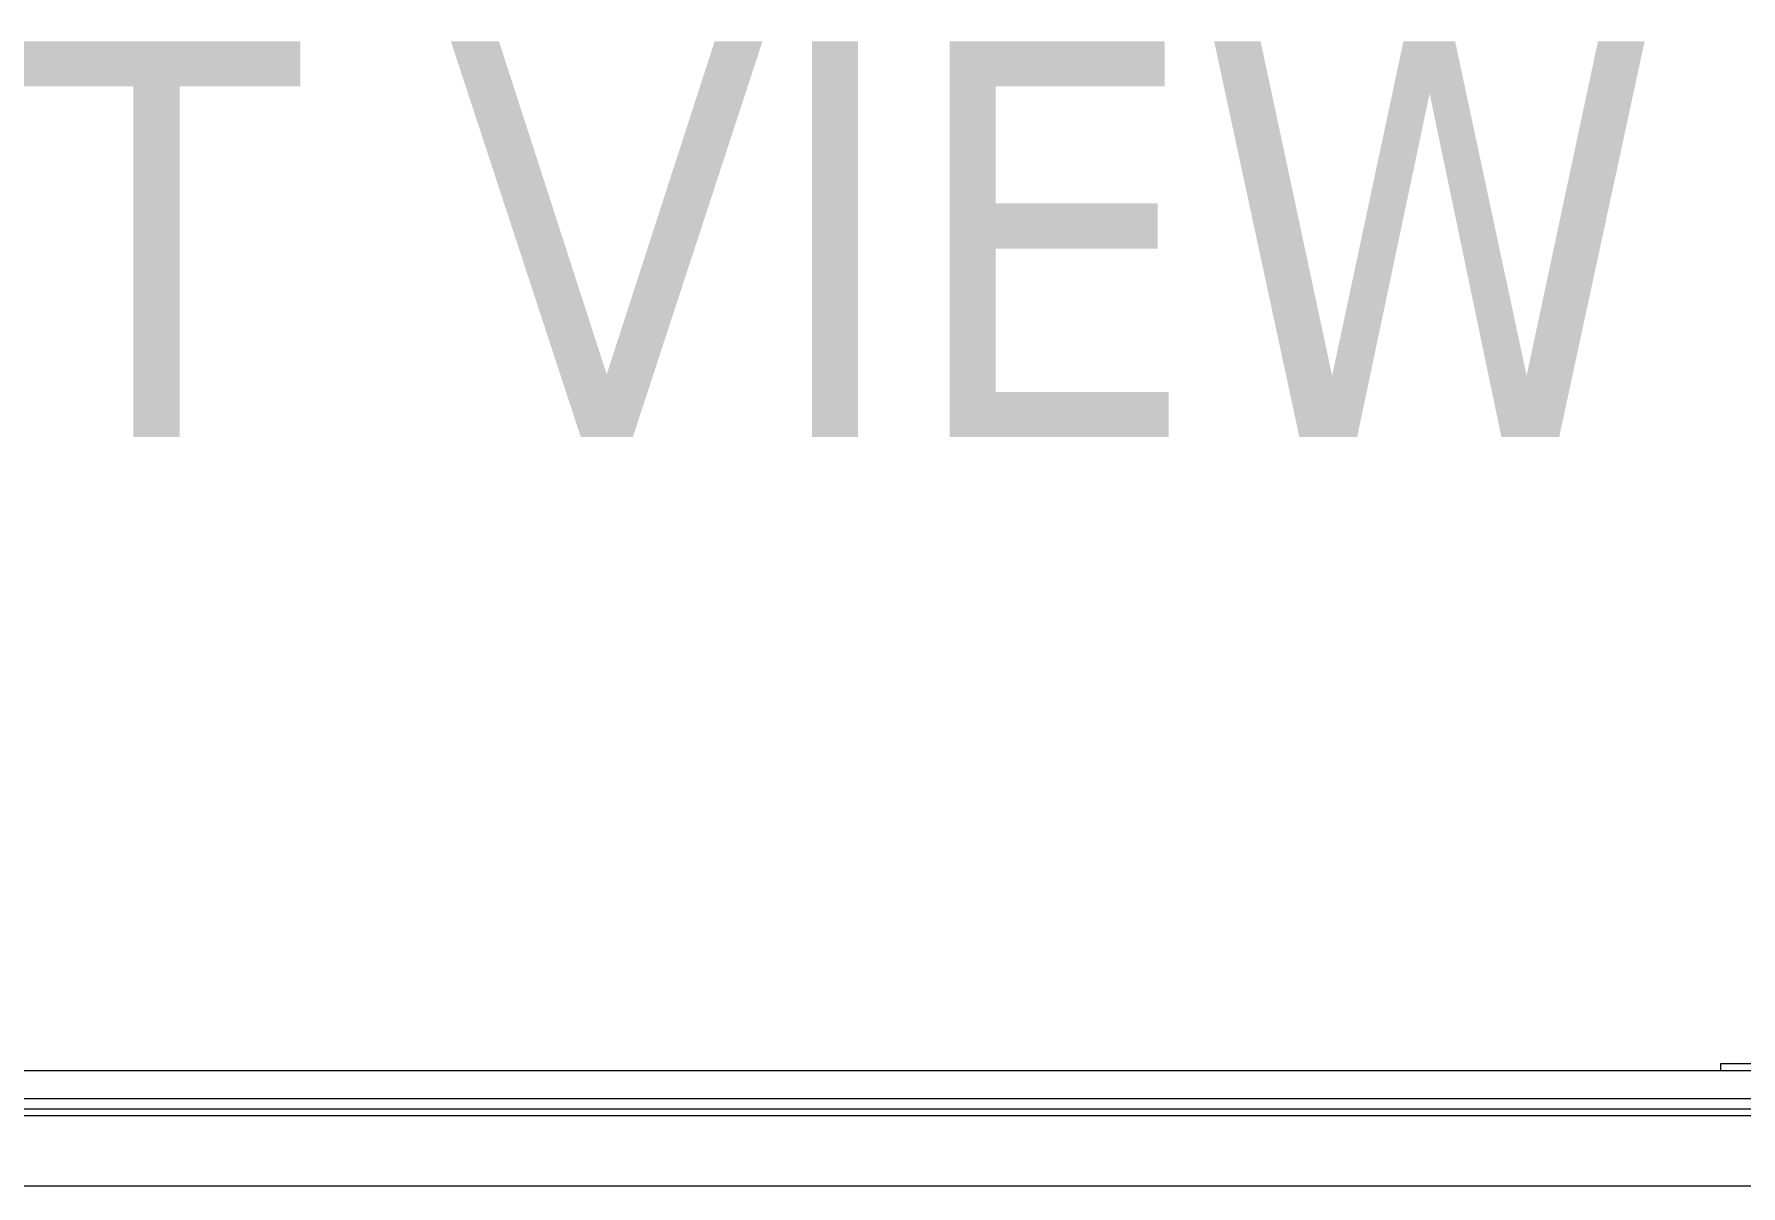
# Model space of a CAD drawing. Header units: millimetres. Extents: x 1359 to 3577, y 1336 to 3557.
# Drawn here: x 2713.4 to 2959.4, y 3390.6 to 3556.5 of the extents above; entities that cross this region are included whole.
import ezdxf
from ezdxf.enums import TextEntityAlignment as Align

# ---------------------------------------------------------------- set-up
doc = ezdxf.new("R2010")
doc.units = ezdxf.units.MM
doc.layers.add('000-PI-Oprema', color=30, linetype='Continuous', lineweight=5)
doc.layers.add('002-PI-Kabelska kanalica', color=150, linetype='Continuous')
doc.styles.add('Tahoma', font='tahoma.ttf')

msp = doc.modelspace()

# ---------------------------------------------------------------- linework, layer by layer
at = {"layer": '000-PI-Oprema', "color": 0, "linetype": 'ByBlock', "lineweight": 0, "ltscale": 0.25}
msp.add_line((2693.57, 3390.56), (3231.57, 3390.56), dxfattribs=at)
at = {"layer": '002-PI-Kabelska kanalica', "color": 0, "linetype": 'ByBlock', "lineweight": 0}
for p, q in [((2956.47, 3408.16), (2956.47, 3407.16)), ((2968.67, 3408.16), (2956.47, 3408.16)), ((2478.82, 3407.16), (3446.32, 3407.16)), ((2478.82, 3403.16), (2965.22, 3403.16)), ((2962.85, 3400.66), (2466.57, 3400.66)), ((2478.82, 3401.66), (2962.85, 3401.66))]:
    msp.add_line(p, q, dxfattribs=at)

# ---------------------------------------------------------------- texts
at = {"layer": '002-PI-Kabelska kanalica', "color": 0, "linetype": 'ByBlock', "lineweight": 0, "style": 'Tahoma'}
msp.add_text('VISTA DI FRONTE SENZA PORTE/   FRONT VIEW WITHOUT DOORS', height=57, dxfattribs=at).set_placement((2458.78, 3526.98), align=Align.MIDDLE_CENTER)

doc.saveas('drawing.dxf')
